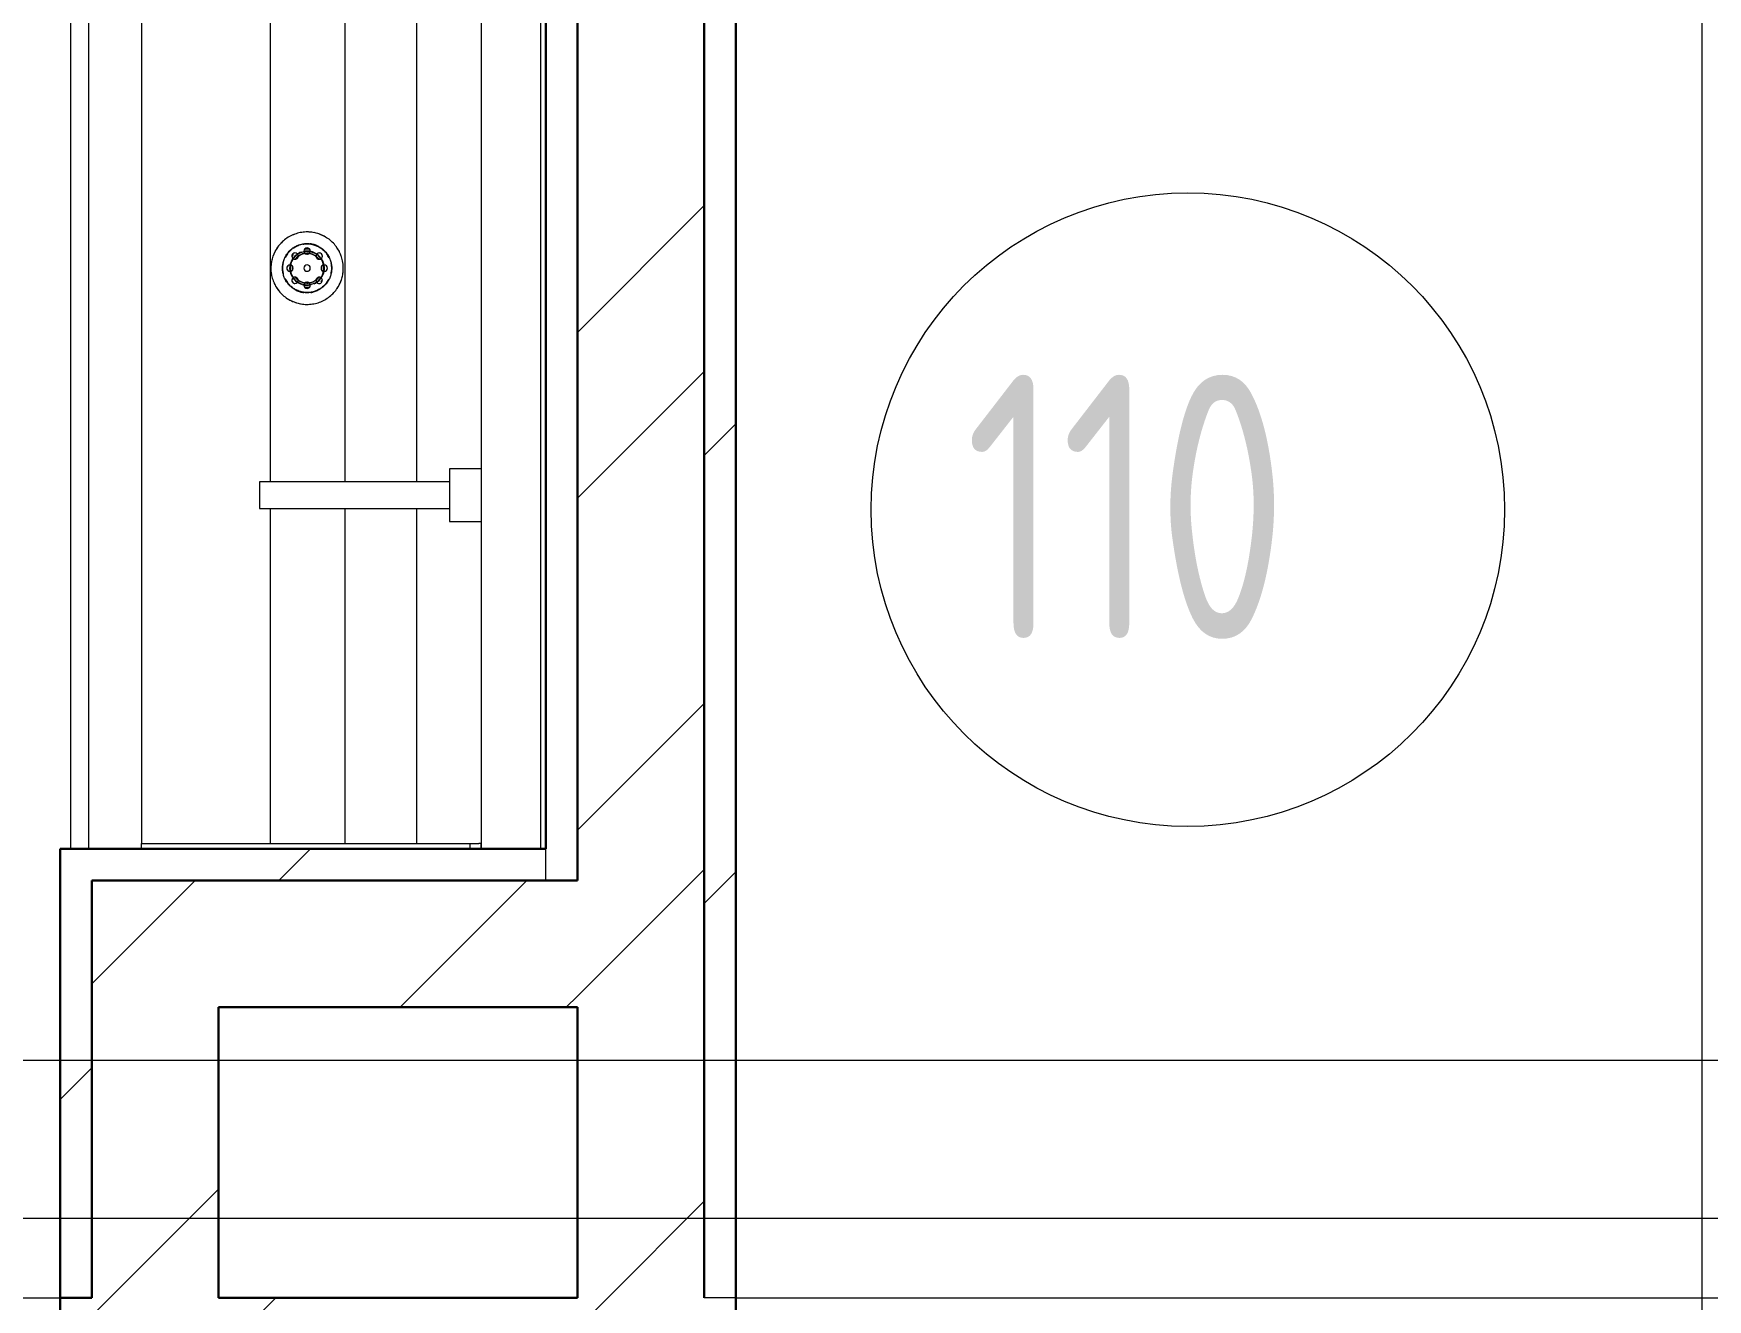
# Model space of a CAD drawing. Header units: millimetres. Extents: x -325553 to 627452, y -28539 to 738858.
# Drawn here: x -49295 to -47710, y 158638 to 159837 of the extents above; entities that cross this region are included whole.
import ezdxf

# ---------------------------------------------------------------- set-up
doc = ezdxf.new("R2010")
doc.units = ezdxf.units.MM
doc.linetypes.add('ADSK_Линия сетки', pattern=[25, 20, -2.5, 0, -2.5])
doc.linetypes.add('ADSK_Сверху', pattern=[450, 300, -150])
doc.layers.add('000_доп.МДУ', color=7, linetype='Continuous')
for name, color, linetype, lineweight in [('Линии', 7, 'Continuous', 9), ('Марки помещений', 252, 'Continuous', 20), ('Оси', 252, 'Continuous', 9), ('Сантехника', 252, 'Continuous', 9), ('Стены наружные', 7, 'Continuous', 18), ('Стены штриховка', 7, 'Continuous', 9)]:
    doc.layers.add(name, color=color, linetype=linetype, lineweight=lineweight)
doc.styles.add('GOST Common_3', font='', dxfattribs={"height": 3.5})
doc.styles.get('GOST Common_3').set_extended_font_data('GOST 2.304 type A')

# ---------------------------------------------------------------- blocks, each defined once
blk = doc.blocks.new('1 этаж')
at = {"layer": 'Линии', "color": 251, "linetype": 'ADSK_Сверху', "ltscale": 100, "true_color": 0x636466}
blk.add_line((-59080.8, -11393.7), (-48250.8, -11393.7), dxfattribs=at)
at = {"layer": 'Марки помещений', "color": 251, "true_color": 0x636466}
blk.add_circle((-48942.5, -10872.4), 300, dxfattribs=at)
at = {"layer": 'Оси', "color": 251, "linetype": 'ADSK_Линия сетки', "ltscale": 100, "true_color": 0x636466}
for p, q in [((-48455.8, -2643.7), (-48455.8, -33769.9)), ((4411.5, -11543.7), (-72528.1, -11543.7))]:
    blk.add_line(p, q, dxfattribs=at)
at = {"layer": 'Сантехника', "color": 251, "true_color": 0x636466}
for p, q in [((-50000.8, -9423.7), (-50000.8, -11193.7)), ((-49983.8, -9423.7), (-49983.8, -11193.7)), ((-49933.8, -9428.7), (-49933.8, -11188.7)), ((-49611.8, -9428.7), (-49611.8, -11188.7)), ((-49555.8, -9423.7), (-49555.8, -11193.7)), ((-49811.9, -10321.2), (-49811.9, -10846.2)), ((-49741.2, -10321.2), (-49741.2, -10846.2)), ((-49673.2, -10321.2), (-49673.2, -10846.3)), ((-49611.8, -10833.7), (-49641.8, -10833.7)), ((-49641.8, -10833.7), (-49641.8, -10883.7)), ((-49641.8, -10846.2), (-49821.8, -10846.2)), ((-49821.8, -10846.2), (-49821.8, -10871.2)), ((-49821.8, -10871.2), (-49641.8, -10871.2)), ((-49811.9, -10871.2), (-49811.9, -11188.7)), ((-49741.2, -10871.2), (-49741.2, -11188.7)), ((-49673.2, -10871.2), (-49673.2, -11188.7)), ((-49641.8, -10883.7), (-49611.8, -10883.7)), ((-49933.8, -11193.7), (-49933.8, -11188.7)), ((-49933.8, -11188.7), (-49622.7, -11188.7)), ((-49622.7, -11188.7), (-49614.2, -11188.7)), ((-49622.7, -11188.7), (-49622.7, -11193.7)), ((-49611.8, -11188.7), (-49614.2, -11188.7)), ((-49611.8, -11188.7), (-49611.8, -11193.7)), ((-49611.8, -11193.7), (-49611.8, -11188.7))]:
    blk.add_line(p, q, dxfattribs=at)
at = {"layer": 'Сантехника', "color": 251, "true_color": 0x636466, "flags": 128}
for points in [[(-49742.5, -10643.7), (-49742.5, -10642.4), (-49742.6, -10641), (-49742.7, -10639.6), (-49742.9, -10638.3), (-49743.2, -10636.9), (-49743.5, -10635.6), (-49743.8, -10634.3), (-49744.2, -10632.9), (-49744.7, -10631.6), (-49745.2, -10630.4), (-49745.8, -10629.1), (-49746.4, -10627.9), (-49747, -10626.7), (-49747.7, -10625.5), (-49748.5, -10624.4), (-49749.3, -10623.2), (-49750.1, -10622.2), (-49751, -10621.1), (-49751.9, -10620.1), (-49752.9, -10619.1), (-49753.9, -10618.2), (-49754.9, -10617.3), (-49756, -10616.4), (-49757.1, -10615.6), (-49758.3, -10614.9), (-49759.4, -10614.2), (-49760.6, -10613.5), (-49761.9, -10612.9), (-49763.1, -10612.3), (-49764.4, -10611.8), (-49765.7, -10611.3), (-49767, -10610.9), (-49768.3, -10610.5), (-49769.6, -10610.2), (-49771, -10609.9), (-49772.3, -10609.7), (-49773.7, -10609.6), (-49775.1, -10609.5), (-49776.4, -10609.4), (-49777.8, -10609.4), (-49779.2, -10609.5), (-49780.5, -10609.6), (-49781.9, -10609.8), (-49783.3, -10610), (-49784.6, -10610.3), (-49785.9, -10610.7), (-49787.2, -10611.1), (-49788.5, -10611.5), (-49789.8, -10612), (-49791.1, -10612.5), (-49792.3, -10613.1), (-49793.5, -10613.8), (-49794.7, -10614.5), (-49795.9, -10615.2), (-49797, -10616), (-49798.1, -10616.8), (-49799.1, -10617.7), (-49800.2, -10618.6), (-49801.1, -10619.6), (-49802.1, -10620.6), (-49803, -10621.6), (-49803.9, -10622.7), (-49804.7, -10623.8), (-49805.5, -10624.9), (-49806.2, -10626), (-49806.9, -10627.2), (-49807.5, -10628.5), (-49808.1, -10629.7), (-49808.6, -10631), (-49809.1, -10632.2), (-49809.6, -10633.5), (-49809.9, -10634.9), (-49810.3, -10636.2), (-49810.5, -10637.5), (-49810.8, -10638.9), (-49810.9, -10640.3), (-49811, -10641.6), (-49811.1, -10643), (-49811.1, -10643.7)], [(-49800.1, -10643.7), (-49800.1, -10642.8), (-49800, -10641.9), (-49799.9, -10640.9), (-49799.8, -10640), (-49799.6, -10639.1), (-49799.4, -10638.2), (-49799.2, -10637.3), (-49798.9, -10636.4), (-49798.6, -10635.5), (-49798.3, -10634.7), (-49797.9, -10633.8), (-49797.5, -10633), (-49797, -10632.2), (-49796.5, -10631.4), (-49796, -10630.6), (-49795.5, -10629.8), (-49794.9, -10629.1), (-49794.3, -10628.4), (-49793.7, -10627.7), (-49793, -10627), (-49792.4, -10626.4), (-49791.6, -10625.8), (-49790.9, -10625.2), (-49790.2, -10624.6), (-49789.4, -10624.1), (-49788.6, -10623.6), (-49787.8, -10623.2), (-49787, -10622.8), (-49786.1, -10622.4), (-49785.2, -10622), (-49784.4, -10621.7), (-49783.5, -10621.4), (-49782.6, -10621.2), (-49781.7, -10620.9), (-49780.8, -10620.8), (-49779.8, -10620.6), (-49778.9, -10620.5), (-49778, -10620.5), (-49777.1, -10620.4), (-49776.1, -10620.4), (-49775.2, -10620.5), (-49774.3, -10620.6), (-49773.3, -10620.7), (-49772.4, -10620.8), (-49771.5, -10621), (-49770.6, -10621.3), (-49769.7, -10621.5), (-49768.8, -10621.8), (-49768, -10622.2), (-49767.1, -10622.5), (-49766.3, -10622.9), (-49765.4, -10623.4), (-49764.6, -10623.9), (-49763.9, -10624.4), (-49763.1, -10624.9), (-49762.3, -10625.5), (-49761.6, -10626), (-49760.9, -10626.7), (-49760.3, -10627.3), (-49759.6, -10628), (-49759, -10628.7), (-49758.4, -10629.4), (-49757.9, -10630.2), (-49757.3, -10630.9), (-49756.8, -10631.7), (-49756.4, -10632.5), (-49755.9, -10633.4), (-49755.5, -10634.2), (-49755.2, -10635.1), (-49754.8, -10635.9), (-49754.6, -10636.8), (-49754.3, -10637.7), (-49754.1, -10638.6), (-49753.9, -10639.5), (-49753.7, -10640.4), (-49753.6, -10641.4), (-49753.5, -10642.3), (-49753.5, -10643.2), (-49753.5, -10643.7)], [(-49790, -10624.9), (-49789.2, -10624.3), (-49788.5, -10623.9), (-49787.7, -10623.4), (-49786.8, -10623), (-49786, -10622.6), (-49785.1, -10622.3), (-49784.3, -10621.9)], [(-49784.8, -10621.8), (-49785.6, -10622.2), (-49786.5, -10622.5), (-49787.3, -10622.9)], [(-49780.7, -10621), (-49779.8, -10620.9), (-49778.9, -10620.8), (-49778, -10620.7), (-49777.1, -10620.7), (-49776.1, -10620.7), (-49775.2, -10620.7), (-49774.3, -10620.8), (-49773.4, -10620.9), (-49772.5, -10621.1), (-49771.6, -10621.3), (-49770.7, -10621.5), (-49769.8, -10621.8), (-49768.9, -10622.1), (-49768.1, -10622.4), (-49767.2, -10622.8), (-49766.4, -10623.2), (-49765.6, -10623.6), (-49764.8, -10624.1), (-49764, -10624.6), (-49763.2, -10625.1), (-49762.5, -10625.7), (-49761.8, -10626.2), (-49761.1, -10626.9), (-49760.4, -10627.5), (-49759.8, -10628.2), (-49759.2, -10628.9), (-49758.6, -10629.6), (-49758.1, -10630.3), (-49757.6, -10631.1), (-49757.1, -10631.9), (-49756.6, -10632.7)], [(-49765.8, -10623.2), (-49766.7, -10622.8), (-49767.5, -10622.4), (-49768.4, -10622), (-49769.2, -10621.7), (-49770.1, -10621.4), (-49771, -10621.2), (-49771.9, -10620.9), (-49772.8, -10620.8), (-49773.8, -10620.6)], [(-49799.7, -10639.5), (-49799.9, -10640.4), (-49800, -10641.4), (-49800.1, -10642.3), (-49800.1, -10643.2), (-49800.1, -10643.7)], [(-49799.8, -10643.7), (-49799.8, -10642.8), (-49799.8, -10641.9), (-49799.7, -10641), (-49799.5, -10640.1), (-49799.4, -10639.2), (-49799.2, -10638.3)], [(-49797.2, -10633.1), (-49796.8, -10632.3), (-49796.3, -10631.5), (-49795.8, -10630.7), (-49795.3, -10630), (-49794.7, -10629.2), (-49794.1, -10628.5), (-49793.5, -10627.9), (-49792.9, -10627.2), (-49792.2, -10626.6), (-49791.5, -10626), (-49790.8, -10625.4)], [(-49793.3, -10627.3), (-49794, -10628), (-49794.6, -10628.7), (-49795.2, -10629.4), (-49795.7, -10630.2), (-49796.3, -10630.9), (-49796.8, -10631.7), (-49797.2, -10632.5)], [(-49793, -10643.7), (-49793, -10643.1), (-49792.9, -10642.4), (-49792.9, -10641.8), (-49792.8, -10641.2), (-49792.7, -10640.5), (-49792.5, -10639.9), (-49792.4, -10639.3), (-49792.2, -10638.6), (-49792, -10638), (-49791.7, -10637.4), (-49791.5, -10636.8), (-49791.2, -10636.3), (-49790.9, -10635.7), (-49790.5, -10635.1), (-49790.2, -10634.6), (-49789.8, -10634.1), (-49789.4, -10633.5), (-49789, -10633), (-49788.5, -10632.6), (-49788.1, -10632.1), (-49787.6, -10631.7), (-49787.1, -10631.2), (-49786.6, -10630.8), (-49786.1, -10630.5), (-49785.6, -10630.1)], [(-49780.2, -10627.9), (-49779.6, -10627.8), (-49778.9, -10627.7), (-49778.3, -10627.6), (-49777.6, -10627.6), (-49777, -10627.5), (-49776.3, -10627.5), (-49775.7, -10627.6), (-49775, -10627.6), (-49774.4, -10627.7), (-49773.8, -10627.8)], [(-49767.8, -10630.3), (-49767.3, -10630.6), (-49766.8, -10631), (-49766.3, -10631.4), (-49765.8, -10631.9), (-49765.3, -10632.3), (-49764.9, -10632.8), (-49764.4, -10633.3), (-49764, -10633.8), (-49763.6, -10634.3), (-49763.3, -10634.8), (-49762.9, -10635.4), (-49762.6, -10635.9), (-49762.3, -10636.5), (-49762, -10637.1), (-49761.8, -10637.7), (-49761.5, -10638.3), (-49761.3, -10638.9), (-49761.2, -10639.5), (-49761, -10640.2), (-49760.9, -10640.8), (-49760.8, -10641.4), (-49760.7, -10642.1), (-49760.6, -10642.7), (-49760.6, -10643.4), (-49760.6, -10643.7)], [(-49756.6, -10632.2), (-49757.1, -10631.4), (-49757.6, -10630.6), (-49758.1, -10629.8), (-49758.7, -10629.1), (-49759.3, -10628.4), (-49759.9, -10627.7), (-49760.6, -10627)], [(-49754.3, -10638.7), (-49754.1, -10639.6), (-49754, -10640.5), (-49753.9, -10641.4), (-49753.8, -10642.3), (-49753.8, -10643.2), (-49753.8, -10643.7)], [(-49811.1, -10643.7), (-49811.1, -10645.1), (-49811, -10646.5), (-49810.9, -10647.8), (-49810.7, -10649.2), (-49810.4, -10650.5), (-49810.1, -10651.9), (-49809.8, -10653.2), (-49809.4, -10654.5), (-49808.9, -10655.8), (-49808.4, -10657.1), (-49807.8, -10658.3), (-49807.2, -10659.6), (-49806.6, -10660.8), (-49805.9, -10662), (-49805.1, -10663.1), (-49804.3, -10664.2), (-49803.5, -10665.3), (-49802.6, -10666.3), (-49801.7, -10667.4), (-49800.7, -10668.3), (-49799.7, -10669.3), (-49798.7, -10670.2), (-49797.6, -10671), (-49796.5, -10671.8), (-49795.3, -10672.6), (-49794.2, -10673.3), (-49793, -10674), (-49791.7, -10674.6), (-49790.5, -10675.2), (-49789.2, -10675.7), (-49787.9, -10676.2), (-49786.6, -10676.6), (-49785.3, -10677), (-49784, -10677.3), (-49782.6, -10677.5), (-49781.3, -10677.7), (-49779.9, -10677.9), (-49778.5, -10678), (-49777.2, -10678), (-49775.8, -10678), (-49774.4, -10677.9), (-49773.1, -10677.8), (-49771.7, -10677.6), (-49770.4, -10677.4), (-49769, -10677.1), (-49767.7, -10676.8), (-49766.4, -10676.4), (-49765.1, -10676), (-49763.8, -10675.5), (-49762.5, -10674.9), (-49761.3, -10674.3), (-49760.1, -10673.7), (-49758.9, -10673), (-49757.7, -10672.2), (-49756.6, -10671.5), (-49755.5, -10670.6), (-49754.5, -10669.8), (-49753.4, -10668.8), (-49752.5, -10667.9), (-49751.5, -10666.9), (-49750.6, -10665.9), (-49749.7, -10664.8), (-49748.9, -10663.7), (-49748.1, -10662.6), (-49747.4, -10661.4), (-49746.7, -10660.2), (-49746.1, -10659), (-49745.5, -10657.8), (-49745, -10656.5), (-49744.5, -10655.2), (-49744, -10653.9), (-49743.7, -10652.6), (-49743.3, -10651.3), (-49743.1, -10649.9), (-49742.8, -10648.6), (-49742.7, -10647.2), (-49742.6, -10645.8), (-49742.5, -10644.5), (-49742.5, -10643.7)], [(-49800.1, -10643.7), (-49800.1, -10644.7), (-49800, -10645.6), (-49799.9, -10646.5), (-49799.8, -10647.4)], [(-49753.5, -10643.7), (-49753.5, -10644.7), (-49753.6, -10645.6), (-49753.7, -10646.5), (-49753.8, -10647.4), (-49754, -10648.4), (-49754.2, -10649.3), (-49754.4, -10650.2), (-49754.7, -10651.1), (-49755, -10651.9), (-49755.3, -10652.8), (-49755.7, -10653.7), (-49756.1, -10654.5), (-49756.6, -10655.3), (-49757.1, -10656.1), (-49757.6, -10656.9), (-49758.1, -10657.6), (-49758.7, -10658.4), (-49759.3, -10659.1), (-49759.9, -10659.8), (-49760.6, -10660.4), (-49761.2, -10661.1), (-49762, -10661.7), (-49762.7, -10662.3), (-49763.4, -10662.8), (-49764.2, -10663.3), (-49765, -10663.8), (-49765.8, -10664.3), (-49766.7, -10664.7), (-49767.5, -10665.1), (-49768.4, -10665.4), (-49769.2, -10665.8), (-49770.1, -10666.1), (-49771, -10666.3), (-49771.9, -10666.5), (-49772.8, -10666.7), (-49773.8, -10666.8), (-49774.7, -10666.9), (-49775.6, -10667), (-49776.5, -10667), (-49777.5, -10667), (-49778.4, -10667), (-49779.3, -10666.9), (-49780.3, -10666.8), (-49781.2, -10666.6), (-49782.1, -10666.4), (-49783, -10666.2), (-49783.9, -10665.9), (-49784.8, -10665.6), (-49785.6, -10665.3), (-49786.5, -10664.9), (-49787.3, -10664.5), (-49788.2, -10664.1), (-49789, -10663.6), (-49789.7, -10663.1), (-49790.5, -10662.6), (-49791.3, -10662), (-49792, -10661.4), (-49792.7, -10660.8), (-49793.3, -10660.1), (-49794, -10659.5), (-49794.6, -10658.8), (-49795.2, -10658), (-49795.7, -10657.3), (-49796.3, -10656.5), (-49796.8, -10655.7), (-49797.2, -10654.9), (-49797.7, -10654.1), (-49798.1, -10653.3), (-49798.4, -10652.4), (-49798.8, -10651.5), (-49799, -10650.7), (-49799.3, -10649.8), (-49799.5, -10648.9), (-49799.7, -10647.9), (-49799.9, -10647), (-49800, -10646.1), (-49800.1, -10645.2), (-49800.1, -10644.2), (-49800.1, -10643.7)], [(-49799.2, -10649.1), (-49799.3, -10648.8), (-49799.5, -10647.9), (-49799.6, -10647), (-49799.7, -10646.1), (-49799.8, -10645.1), (-49799.8, -10644.2), (-49799.8, -10643.7)], [(-49763.6, -10662.6), (-49764.4, -10663.1), (-49765.1, -10663.6), (-49765.9, -10664), (-49766.8, -10664.5), (-49767.6, -10664.9), (-49768.5, -10665.2), (-49769.3, -10665.5), (-49770.2, -10665.8), (-49771.1, -10666), (-49772, -10666.3), (-49772.9, -10666.4), (-49773.8, -10666.6), (-49774.7, -10666.7), (-49775.6, -10666.7), (-49776.6, -10666.8), (-49777.5, -10666.8), (-49778.4, -10666.7), (-49779.3, -10666.6), (-49780.2, -10666.5), (-49781.1, -10666.4), (-49782, -10666.2), (-49782.9, -10665.9), (-49783.8, -10665.7), (-49784.7, -10665.4), (-49785.5, -10665), (-49786.4, -10664.7), (-49787.2, -10664.3), (-49788, -10663.8), (-49788.8, -10663.4), (-49789.6, -10662.9), (-49790.4, -10662.4), (-49791.1, -10661.8), (-49791.8, -10661.2), (-49792.5, -10660.6), (-49793.2, -10660), (-49793.8, -10659.3), (-49794.4, -10658.6), (-49795, -10657.9), (-49795.5, -10657.1), (-49796.1, -10656.4), (-49796.5, -10655.6), (-49797, -10654.8)], [(-49797, -10655.3), (-49796.5, -10656.1), (-49796, -10656.9), (-49795.5, -10657.6), (-49794.9, -10658.4), (-49794.3, -10659.1), (-49793.7, -10659.8), (-49793, -10660.4)], [(-49785.8, -10657.2), (-49786.3, -10656.8), (-49786.9, -10656.4), (-49787.4, -10656), (-49787.8, -10655.6), (-49788.3, -10655.1), (-49788.7, -10654.7), (-49789.2, -10654.2), (-49789.6, -10653.7), (-49790, -10653.2), (-49790.3, -10652.6), (-49790.7, -10652.1), (-49791, -10651.5), (-49791.3, -10650.9), (-49791.6, -10650.4), (-49791.8, -10649.8), (-49792.1, -10649.2), (-49792.3, -10648.5), (-49792.5, -10647.9), (-49792.6, -10647.3), (-49792.7, -10646.7), (-49792.8, -10646), (-49792.9, -10645.4), (-49793, -10644.7), (-49793, -10644.1), (-49793, -10643.7)], [(-49760.6, -10643.7), (-49760.6, -10644.4), (-49760.7, -10645), (-49760.7, -10645.7), (-49760.8, -10646.3), (-49760.9, -10646.9), (-49761.1, -10647.6), (-49761.2, -10648.2), (-49761.4, -10648.8), (-49761.6, -10649.4), (-49761.9, -10650), (-49762.1, -10650.6), (-49762.4, -10651.2), (-49762.7, -10651.8), (-49763.1, -10652.3), (-49763.4, -10652.9), (-49763.8, -10653.4), (-49764.2, -10653.9), (-49764.6, -10654.4), (-49765.1, -10654.9), (-49765.5, -10655.4), (-49766, -10655.8), (-49766.5, -10656.2), (-49767, -10656.6), (-49767.5, -10657), (-49768, -10657.4)], [(-49756.4, -10654.4), (-49756.8, -10655.2), (-49757.3, -10656), (-49757.8, -10656.7), (-49758.3, -10657.5), (-49758.9, -10658.2), (-49759.5, -10658.9), (-49760.1, -10659.6), (-49760.8, -10660.3), (-49761.4, -10660.9), (-49762.1, -10661.5), (-49762.8, -10662.1)], [(-49760.3, -10660.1), (-49759.6, -10659.5), (-49759, -10658.8), (-49758.4, -10658), (-49757.9, -10657.3), (-49757.3, -10656.5), (-49756.8, -10655.7), (-49756.4, -10654.9)], [(-49753.8, -10643.7), (-49753.8, -10644.7), (-49753.8, -10645.6), (-49753.9, -10646.5), (-49754.1, -10647.4), (-49754.2, -10648.3), (-49754.4, -10649.1)], [(-49753.9, -10647.9), (-49753.7, -10647), (-49753.6, -10646.1), (-49753.5, -10645.2), (-49753.5, -10644.2), (-49753.5, -10643.7)], [(-49753.5, -10643.7), (-49753.5, -10642.8), (-49753.6, -10641.9), (-49753.7, -10640.9), (-49753.8, -10640)], [(-49787.8, -10664.3), (-49787, -10664.7), (-49786.1, -10665.1), (-49785.2, -10665.4), (-49784.4, -10665.8), (-49783.5, -10666.1), (-49782.6, -10666.3), (-49781.7, -10666.5), (-49780.8, -10666.7), (-49779.8, -10666.8)], [(-49773.4, -10659.6), (-49774, -10659.7), (-49774.7, -10659.8), (-49775.3, -10659.9), (-49776, -10659.9), (-49776.6, -10659.9), (-49777.3, -10659.9), (-49777.9, -10659.9), (-49778.6, -10659.8), (-49779.2, -10659.8), (-49779.8, -10659.6)], [(-49773.3, -10666.8), (-49772.4, -10666.6), (-49771.5, -10666.4), (-49770.6, -10666.2), (-49769.7, -10665.9), (-49768.8, -10665.6), (-49768, -10665.3), (-49767.1, -10664.9), (-49766.3, -10664.5)]]:
    blk.add_lwpolyline(points, dxfattribs=at)
at = {"layer": 'Сантехника', "color": 251, "true_color": 0x636466}
for centre, radius, start, end in [((-49776.8, -10643.7), 34.3, 133.5244, 136.5478), ((-49776.8, -10643.7), 34.3, 112.2071, 130.7179), ((-49776.8, -10643.7), 34.3, 81.2405, 94.1462), ((-49776.8, -10643.7), 34.3, 75.5624, 78.6385), ((-49776.8, -10643.7), 34.3, 58.6732, 72.8932), ((-49776.8, -10643.7), 34.3, 20.4173, 38.2302), ((-49776.8, -10643.7), 34.3, 170.2639, 180), ((-49776.8, -10643.7), 34.3, 164.3157, 167.198), ((-49776.8, -10643.7), 34.3, 145.0376, 161.2102), ((-49776.8, -10643.7), 23, 144, 154.1058), ((-49776.8, -10643.7), 16.2, 158.4339, 180), ((-49776.8, -10643.7), 15.9, 0, 180), ((-49788.3, -10632.3), 3, 45, 225), ((-49788.3, -10632.3), 3, 135, 195), ((-49776.8, -10643.7), 18.1, 136.1528, 141.4432), ((-49788.3, -10632.3), 3, 210, 225), ((-49788.3, -10632.3), 3, 225, 45), ((-49788.3, -10632.3), 3, 225, 285), ((-49788.3, -10632.3), 3, 90, 114.4528), ((-49776.8, -10643.7), 16.2, 120, 140.552), ((-49776.8, -10643.7), 14.1, 136.2949, 141.7649), ((-49776.8, -10643.7), 14.1, 124.7852, 137.7972), ((-49776.8, -10643.7), 14.1, 125.0449, 135), ((-49776.8, -10643.7), 13.9, 45, 135), ((-49776.8, -10643.7), 13.9, 45, 135), ((-49788.3, -10632.3), 3, 330, 45), ((-49776.8, -10643.7), 16.2, 110.5449, 118.7541), ((-49776.8, -10643.7), 14.1, 113.7949, 123.75), ((-49776.8, -10643.7), 14.1, 102.5449, 112.5), ((-49776.8, -10643.7), 16.2, 61.2459, 101.028), ((-49776.8, -10627.5), 3, 0, 180), ((-49776.8, -10627.5), 3, 0, 180), ((-49776.8, -10627.5), 3, 180, 255), ((-49776.8, -10627.5), 3, 180, 0), ((-49776.8, -10643.7), 14.1, 91.2949, 101.25), ((-49776.8, -10643.7), 18.1, 83.5568, 96.4432), ((-49776.8, -10643.7), 14.1, 80.5238, 95.3542), ((-49776.8, -10643.7), 14.1, 80.0449, 90), ((-49776.8, -10627.5), 3, 285, 0), ((-49776.8, -10643.7), 14.1, 68.7949, 78.75), ((-49776.8, -10643.7), 14.1, 60.7079, 67.5), ((-49776.8, -10643.7), 14.1, 46.2949, 56.25), ((-49776.8, -10643.7), 16.2, 39.3943, 60), ((-49765.3, -10632.3), 3, 135, 210), ((-49765.3, -10632.3), 3, 135, 315), ((-49776.8, -10643.7), 14.1, 41.7766, 52.7822), ((-49765.3, -10632.3), 3, 315, 135), ((-49776.8, -10643.7), 14.1, 38.2351, 45), ((-49765.3, -10632.3), 3, 255, 315), ((-49765.3, -10632.3), 3, 65.5472, 90), ((-49765.3, -10632.3), 3, 345, 45), ((-49765.3, -10632.3), 3, 315, 330), ((-49776.8, -10643.7), 23, 25.3123, 36), ((-49776.8, -10643.7), 34.3, 6.4389, 10.0463), ((-49776.8, -10643.7), 34.3, 180, 184.4583), ((-49776.8, -10643.7), 34.3, 186.4389, 189.3276), ((-49776.8, -10643.7), 23, 205.3123, 216), ((-49793, -10643.7), 3, 90, 180), ((-49793, -10643.7), 3, 150, 180), ((-49793, -10643.7), 3, 180, 210), ((-49793, -10643.7), 3, 180, 270), ((-49793, -10643.7), 3, 90, 105), ((-49793, -10643.7), 3, 255, 270), ((-49793, -10643.7), 3, 30, 90), ((-49793, -10643.7), 3, 0, 90), ((-49793, -10643.7), 3, 270, 0), ((-49793, -10643.7), 3, 270, 330), ((-49776.8, -10643.7), 16, 179.2587, 180), ((-49776.8, -10643.7), 16, 179.2587, 180), ((-49776.8, -10643.7), 15.9, 180, 0), ((-49788.3, -10655.2), 3, 135, 315), ((-49788.3, -10655.2), 3, 165, 225), ((-49776.8, -10643.7), 14.1, 173.2684, 180), ((-49776.8, -10643.7), 14.1, 180, 186.7316), ((-49788.3, -10655.2), 3, 135, 150), ((-49788.3, -10655.2), 3, 75, 135), ((-49788.3, -10655.2), 3, 315, 135), ((-49776.8, -10643.7), 16.2, 219.3943, 252.9769), ((-49776.8, -10643.7), 14.1, 218.2351, 225), ((-49776.8, -10643.7), 14.1, 222.2028, 235.2148), ((-49776.8, -10643.7), 13.9, 225, 315), ((-49776.8, -10643.7), 13.9, 225, 315), ((-49776.8, -10643.7), 14.1, 226.2949, 236.25), ((-49788.3, -10655.2), 3, 315, 30), ((-49776.8, -10643.7), 3, 0, 180), ((-49776.8, -10643.7), 3, 180, 0), ((-49776.8, -10643.7), 16.2, 293.8381, 335.2568), ((-49776.8, -10643.7), 14.1, 305.0449, 315), ((-49765.3, -10655.2), 3, 45, 225), ((-49776.8, -10643.7), 14.1, 307.2178, 318.2234), ((-49765.3, -10655.2), 3, 150, 225), ((-49765.3, -10655.2), 3, 225, 45), ((-49776.8, -10643.7), 14.1, 316.2949, 321.7649), ((-49765.3, -10655.2), 3, 45, 105), ((-49776.8, -10643.7), 18.1, 316.4294, 321.4432), ((-49760.6, -10643.7), 3, 90, 180), ((-49760.6, -10643.7), 3, 180, 270), ((-49760.6, -10643.7), 3, 90, 150), ((-49760.6, -10643.7), 3, 210, 270), ((-49765.3, -10655.2), 3, 30, 45), ((-49765.3, -10655.2), 3, 315, 15), ((-49776.8, -10643.7), 14.1, 0, 6.7316), ((-49776.8, -10643.7), 14.1, 353.2684, 0), ((-49776.8, -10643.7), 16.2, 340.6257, 0), ((-49760.6, -10643.7), 3, 75, 90), ((-49760.6, -10643.7), 3, 0, 90), ((-49760.6, -10643.7), 3, 270, 0), ((-49760.6, -10643.7), 3, 270, 285), ((-49776.8, -10643.7), 23, 324, 334.1058), ((-49760.6, -10643.7), 3, 0, 30), ((-49760.6, -10643.7), 3, 330, 0), ((-49776.8, -10643.7), 34.3, 325.0376, 341.2102), ((-49776.8, -10643.7), 34.3, 344.3157, 347.198), ((-49776.8, -10643.7), 34.3, 350.6724, 0), ((-49776.8, -10643.7), 34.3, 0, 4.4583), ((-49776.8, -10643.7), 34.3, 200.4173, 218.2302), ((-49788.3, -10655.2), 3, 240, 270), ((-49776.8, -10643.7), 14.1, 237.5449, 247.5), ((-49776.8, -10643.7), 14.1, 248.7949, 258.75), ((-49776.8, -10643.7), 16.2, 255, 281.028), ((-49776.8, -10659.9), 3, 0, 180), ((-49776.8, -10659.9), 3, 105, 180), ((-49776.8, -10659.9), 3, 180, 0), ((-49776.8, -10659.9), 3, 180, 0), ((-49776.8, -10643.7), 14.1, 260.0449, 270), ((-49776.8, -10643.7), 18.1, 263.5568, 276.4432), ((-49776.8, -10643.7), 14.1, 264.6458, 280.001), ((-49776.8, -10643.7), 14.1, 271.2949, 281.25), ((-49776.8, -10659.9), 3, 0, 75), ((-49776.8, -10643.7), 14.1, 282.5449, 292.5), ((-49776.8, -10643.7), 14.1, 293.7949, 299.2921), ((-49765.3, -10655.2), 3, 270, 300), ((-49776.8, -10643.7), 34.3, 292.2071, 310.7179), ((-49776.8, -10643.7), 34.3, 313.5244, 316.5478), ((-49776.8, -10643.7), 34.3, 236.5875, 252.8932), ((-49776.8, -10643.7), 34.3, 255.5624, 259.0767), ((-49776.8, -10643.7), 34.3, 261.2405, 274.5295)]:
    blk.add_arc(centre, radius, start, end, dxfattribs=at)
at = {"layer": 'Стены наружные', "color": 251, "lineweight": 30, "true_color": 0x636466}
for p, q in [((-49520.8, -9393.7), (-49520.8, -11223.7)), ((-49550.8, -9423.7), (-49550.8, -11193.7)), ((-49400.8, -11618.7), (-49400.8, -9723.7)), ((-49370.8, -11688.7), (-49370.8, -9753.7)), ((-49550.8, -11193.7), (-50010.8, -11193.7)), ((-50010.8, -11193.7), (-50010.8, -11688.7)), ((-49520.8, -11223.7), (-49980.8, -11223.7)), ((-49980.8, -11223.7), (-49980.8, -11618.7)), ((-49860.8, -11343.7), (-49520.8, -11343.7)), ((-49860.8, -11618.7), (-49860.8, -11343.7)), ((-49520.8, -11343.7), (-49520.8, -11618.7)), ((-49980.8, -11618.7), (-50010.8, -11618.7)), ((-49520.8, -11618.7), (-49860.8, -11618.7))]:
    blk.add_line(p, q, dxfattribs=at)
at = {"layer": 'Стены наружные', "color": 251, "linetype": 'Continuous', "lineweight": 9, "true_color": 0x636466}
for p, q in [((-49520.8, -10704.5), (-49400.8, -10584.5)), ((-49520.8, -10861.6), (-49400.8, -10741.6)), ((-49400.8, -10821), (-49370.8, -10791)), ((-49520.8, -11176), (-49400.8, -11056)), ((-49803.5, -11223.7), (-49773.5, -11193.7)), ((-49980.8, -11321.6), (-49882.9, -11223.7)), ((-49688.6, -11343.7), (-49568.6, -11223.7)), ((-49520.8, -11333.1), (-49400.8, -11213.1)), ((-49400.8, -11245.3), (-49370.8, -11215.3)), ((-49531.4, -11343.7), (-49520.8, -11333.1)), ((-50010.8, -11431), (-49980.8, -11401)), ((-49963.6, -11618.7), (-49860.8, -11516)), ((-49492.1, -11618.7), (-49400.8, -11527.4)), ((-50010.8, -11666), (-49963.6, -11618.7)), ((-49926.4, -11738.7), (-49806.4, -11618.7)), ((-49612.1, -11738.7), (-49492.1, -11618.7))]:
    blk.add_line(p, q, dxfattribs=at)
at = {"layer": 'Стены наружные', "color": 251, "true_color": 0x636466}
for p, q in [((-51140.8, -11618.7), (-50010.8, -11618.7)), ((-49370.8, -11618.7), (-48340.8, -11618.7))]:
    blk.add_line(p, q, dxfattribs=at)
at = {"layer": 'Стены штриховка', "color": 251, "true_color": 0x636466}
for p, q in [((-49550.8, -11223.7), (-49550.8, -11193.7)), ((-49370.8, -11618.7), (-49400.8, -11618.7))]:
    blk.add_line(p, q, dxfattribs=at)
at = {"layer": 'Марки помещений', "color": 251, "true_color": 0x636466, "style": 'GOST Common_3', "width": 0.9}
blk.add_text('110', height=250, dxfattribs=at).set_placement((-49153.6, -10994.7))

msp = doc.modelspace()

# ---------------------------------------------------------------- block references
at = {"layer": '000_доп.МДУ', "color": 7, "lineweight": 0}
msp.add_blockref('1 этаж', (740.6, 170258), dxfattribs=at)

doc.saveas('drawing.dxf')
